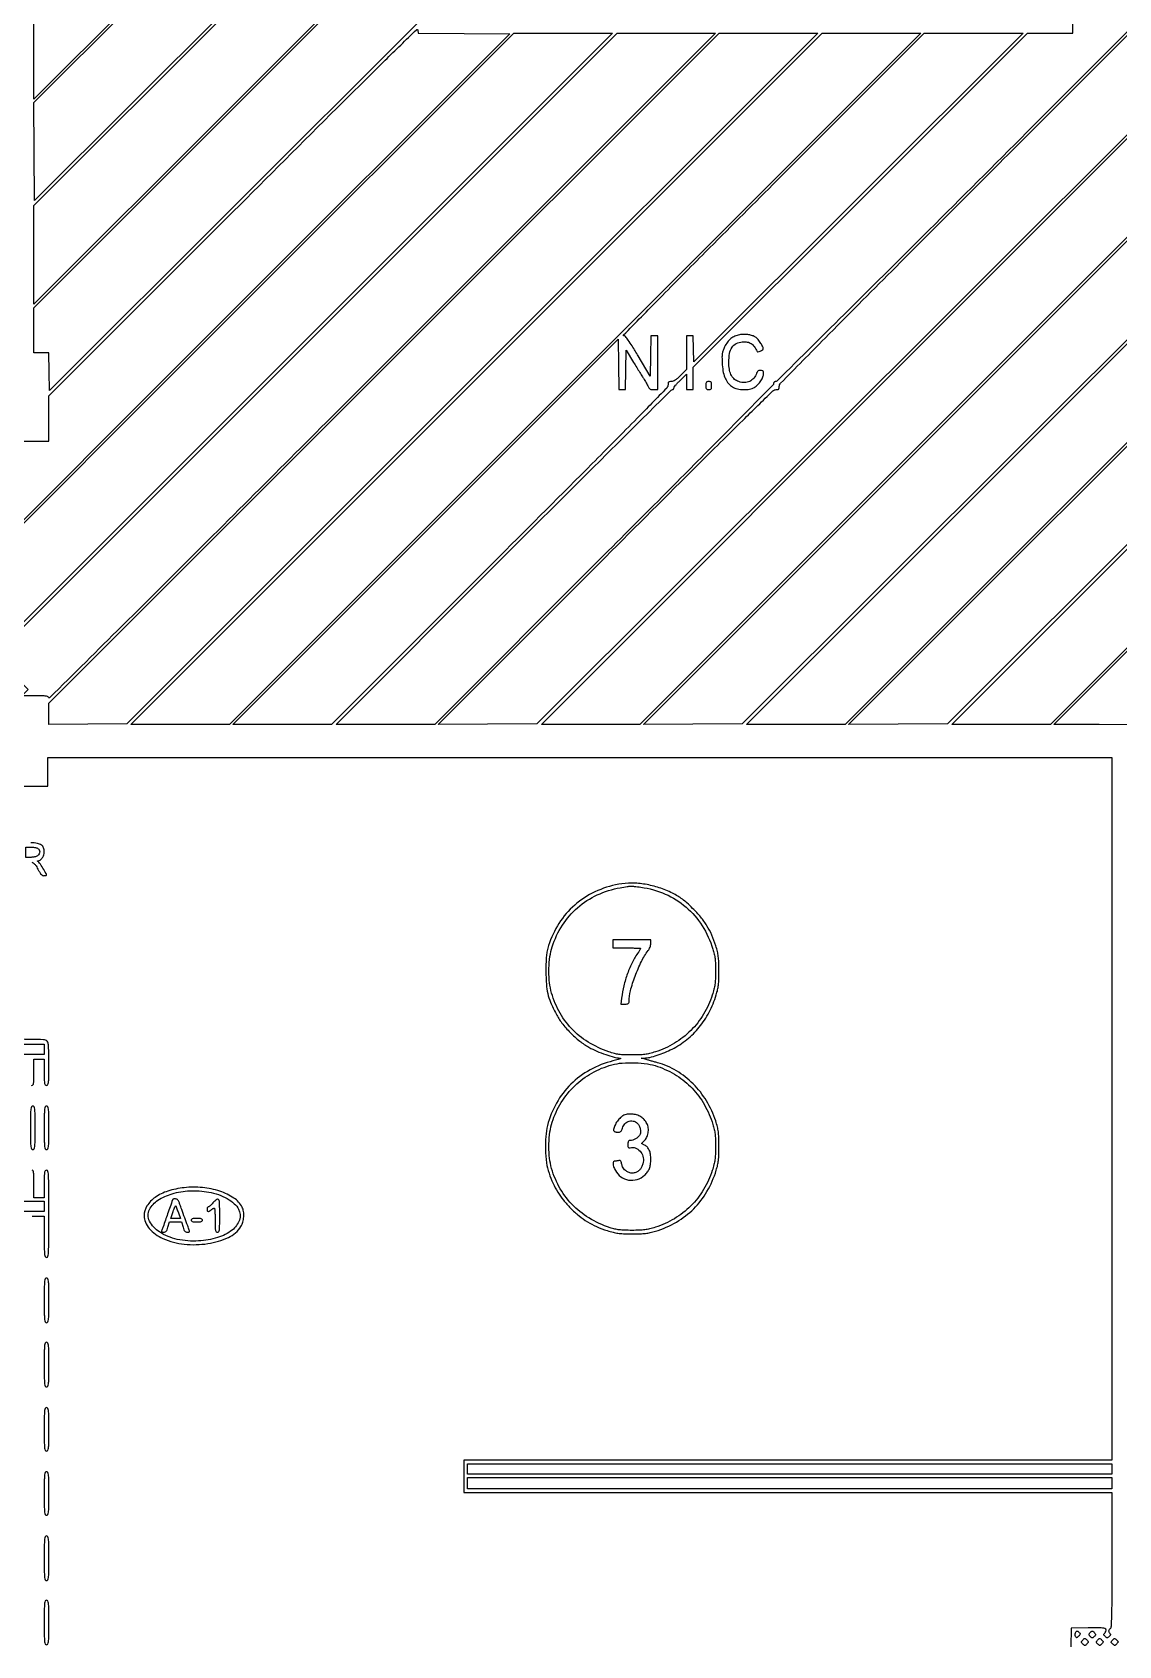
# Model space of a CAD drawing. Extents: x 0 to 1066, y 0 to 761.
# Drawn here: x 220.5 to 300.7, y 552.5 to 671.6 of the extents above; entities that cross this region are included whole.
import ezdxf

# ---------------------------------------------------------------- set-up
doc = ezdxf.new("R2010")
doc.units = 0
doc.header["$MEASUREMENT"] = 0

msp = doc.modelspace()

# ---------------------------------------------------------------- linework, layer by layer
for points in [[(183.390323, 95.266879, 0.000001), (192.989143, 95.254457, 0.000118)], [(111.744029, 619.446938, -0.000004), (103.636415, 618.433797, -0.031087)], [(111.744029, 555.996938, -0.000004), (103.636415, 554.983797, -0.031087)], [(312.300754, 682.6374), (293.9004, 664.2369, -0.000357), (286.666033, 657.012787, -0.000646), (280.73336, 651.112226, -0.000025), (275.459047, 645.880515, -0.197846), (275.351923, 645.8364, 0.09384), (275.293943, 645.825422, 0.102994), (275.246126, 645.794126, 0.103061), (275.214793, 645.746366, 0.094079), (275.2038, 645.688457, -0.197327), (275.160185, 645.582246, -0.000053), (271.608743, 641.987946, -0.000943), (267.596866, 637.943795, -0.000528), (262.704257, 633.040757), (250.204714, 620.541), (246.566916, 620.541), (242.929117, 620.541), (255.2805, 632.8926, -0.000401), (260.024063, 637.628635, -0.000665), (264.03476, 641.615918, -0.000025), (267.663701, 645.213721, -0.19778), (267.737741, 645.2442, 0.10172), (267.778137, 645.252504, 0.098537), (267.812504, 645.276113, 0.097291), (267.835529, 645.311375, 0.09642), (267.8436, 645.35284, -0.161273), (267.864674, 645.416477, -0.011654), (267.980282, 645.564551, -0.015378), (268.130658, 645.737063, -0.010987), (268.3089, 645.921), (268.7742, 646.38052), (268.7742, 645.81236), (268.7742, 645.2442), (269.028, 645.2442), (269.2818, 645.2442), (269.2818, 646.068942), (269.2818, 646.893683), (281.612141, 659.224242), (293.942483, 671.5548), (295.613441, 671.5548), (297.2844, 671.5548), (297.2844, 673.225309)], [(111.744029, 492.546938, -0.000004), (103.636415, 491.533797, -0.031087)], [(219.843744, 615.9726), (220.747872, 615.9726), (221.652, 615.9726), (221.652, 617.0301), (221.652, 618.0876), (260.9064, 618.0876), (300.1608, 618.0876), (300.1608, 592.1577), (300.1608, 566.2278), (276.2613, 566.2278), (252.3618, 566.2278), (252.3618, 565.0434), (252.3618, 563.859), (276.2613, 563.859), (300.1608, 563.859), (300.1608, 558.895411, -0.000645), (300.157016, 555.963963, -0.006124), (300.138407, 554.709162, -0.008325), (300.106463, 553.979076, -0.170419), (300.022224, 553.778698, 0.032259), (299.953749, 553.692457, 0.127557), (299.930536, 553.629418, 0.149218), (299.942659, 553.568726, 0.049869), (299.993807, 553.492841, -0.047768), (300.045144, 553.417359, -0.154538), (300.05676, 553.358594, -0.135697), (300.032923, 553.299131, -0.033614), (299.963183, 553.219325, -0.024823), (299.875546, 553.139983, -0.174701), (299.822158, 553.121085, -0.172531), (299.768622, 553.140469, -0.024081), (299.680005, 553.220938, -0.026388), (299.600692, 553.309095, -0.167893), (299.580501, 553.364896, -0.164059), (299.598827, 553.421966, -0.024913), (299.675725, 553.515949, 0.183958), (299.745653, 553.695326, 0.340615), (299.656312, 553.813163, 0.064736), (299.296228, 553.862516, 0.006382), (298.420057, 553.857396), (297.1575, 553.8339), (297.134254, 552.45915, 0.00238)], [(220.49062, 610.359183, -0.110063), (220.643096, 610.272327, -0.070234), (220.788165, 610.097813, -0.016386), (220.977993, 609.766669, 0.020012), (221.087176, 609.579365, 0.056371), (221.182399, 609.461709, 0.084269), (221.275786, 609.396491, 0.110822), (221.376905, 609.3738, 0.026857), (221.449898, 609.377724, 0.042344), (221.511442, 609.38969, 0.051907), (221.554797, 609.407027, 0.278555), (221.5674, 609.427893, 0.138077), (221.536563, 609.53743, 0.004507), (221.292815, 609.928076, 0.005591), (221.045523, 610.307137, 0.100482), (220.942964, 610.408855, -0.022646), (220.901414, 610.438912, -0.261051), (220.894059, 610.456881, -0.340189), (220.905946, 610.468946, -0.031099), (220.950754, 610.472305, 0.174213), (221.097027, 610.526963, 0.065047), (221.246777, 610.691523, 0.061515), (221.359936, 610.905976, 0.090913), (221.3982, 611.11468, 0.084064), (221.345011, 611.428803, 0.158572), (221.191046, 611.631337, 0.10887), (220.900015, 611.750759, 0.028678), (220.396925, 611.808954)], [(220.4676, 593.892, 0.206449), (220.560548, 593.932087, 0.14711), (220.611972, 594.034762, 0.039902), (220.632977, 594.261376, 0.003167), (220.6368, 594.8649), (220.6368, 595.8378), (221.0175, 595.8378), (221.3982, 595.8378), (221.3982, 594.8649, 0.003167), (221.402023, 594.261376, 0.039902), (221.423028, 594.034762, 0.14711), (221.474452, 593.932087, 0.206449), (221.5674, 593.892, 0.276051), (221.663602, 593.949494, 0.096838), (221.713172, 594.109543, 0.02513), (221.733201, 594.460358, 0.001695), (221.7366, 595.463143, 0.003224), (221.73149, 596.255648, 0.013819), (221.71235, 596.727598, 0.018158), (221.680519, 597.031158, 0.162562), (221.621474, 597.149412, 0.192532), (221.34979, 597.265879, 0.002586), (219.493516, 597.301908, 0.001955)], [(220.5099, 584.2476), (221.3982, 584.2476), (221.3982, 582.7248, 0.001762), (221.40162, 581.75429, 0.025908), (221.4217, 581.4135, 0.100119), (221.471462, 581.258276, 0.271649), (221.5674, 581.202, 0.356832), (221.671469, 581.287107, 0.036822), (221.714337, 581.625, 0.012415), (221.733529, 582.316364, 0.000731), (221.7366, 584.4168, 0.000731), (221.733529, 586.517236, 0.012415), (221.714337, 587.2086, 0.036822), (221.671469, 587.546493, 0.356832), (221.5674, 587.6316, 0.212584), (221.474223, 587.590109, 0.142907), (221.422875, 587.48355, 0.038318), (221.401975, 587.248139, 0.002988), (221.3982, 586.6164), (221.3982, 585.6012), (221.0175, 585.6012), (220.6368, 585.6012), (220.6368, 586.6164, 0.004073), (220.632314, 587.167153, 0.027022), (220.613006, 587.44125, 0.062466), (220.576056, 587.586491, 0.308488), (220.5099, 587.6316, 0.308488)], [(111.744029, 429.096938, -0.000004), (103.636415, 428.083797, -0.031087)]]:
    msp.add_lwpolyline(points, format="xyb")
for points in [[(409.06215, 749.15415), (40.8618, 749.132981), (40.8618, 380.65769), (40.8618, 12.1824), (501.2973, 12.1824), (961.7328, 12.1824), (961.7328, 380.646631), (961.7328, 749.110861), (961.41555, 749.1633, 0.040886), (961.153339, 749.184871, 0.000002), (934.190609, 749.194398, 0.000089), (904.448031, 749.199508, 0.000054), (869.1804, 749.195529, -0.000029), (813.61687, 749.186499, -0.000004), (696.10453, 749.175037, -0.000004), (556.774728, 749.163736, -0.000004)], [(288.821243, 651.61035), (257.751705, 620.5833), (254.105003, 620.561504), (250.4583, 620.539708), (262.809791, 632.891954, -0.000291), (269.608017, 639.682679, -0.002042), (272.938222, 642.978304, -0.000721), (275.153147, 645.146134, -0.195747), (275.394041, 645.2442, 0.037077), (275.518956, 645.253476, 0.160551), (275.584484, 645.286484, 0.160676), (275.617514, 645.351968, 0.03715), (275.6268, 645.476778, -0.196944), (275.72701, 645.721323, -0.000329), (279.006077, 649.046092, -0.001371), (283.923653, 653.998409, -0.000193), (294.090677, 664.173378), (312.554555, 682.6374), (316.222667, 682.6374), (319.89078, 682.6374)], [(334.000344, 651.347771, -0.000093), (315.366367, 632.752951, -0.000962), (307.666177, 625.101298, -0.000194), (302.748203, 620.236867, -0.59843), (302.613387, 620.278421), (302.570274, 620.4987), (299.23043, 620.52085), (295.890587, 620.543), (326.9377, 651.5902), (357.984814, 682.6374), (361.664501, 682.6374), (365.344189, 682.6374)], [(252.367424, 671.534605), (255.745994, 671.5125), (234.765434, 650.532101), (213.784874, 629.551702), (211.965428, 631.369672), (210.145982, 633.187641), (214.270117, 637.312421), (218.394253, 641.4372), (220.065426, 641.4372), (221.7366, 641.4372), (221.7366, 643.107952), (221.7366, 644.778704), (235.33605, 658.379543, -0.000244), (243.004483, 666.041285, -0.001963), (246.544677, 669.5473, -0.000671), (248.850954, 671.807364, -0.619818), (248.962177, 671.768546), (248.988854, 671.55671)], [(246.357321, 646.980621, -0.000182), (234.241619, 634.873696, -0.000809), (227.103532, 627.768999, -0.000055), (221.809321, 622.517738, -0.496011), (221.713422, 622.531221, 0.193456), (221.635199, 622.59427, 0.043513), (221.464595, 622.630497, 0.02514), (221.184234, 622.650717, 0.005432), (220.697969, 622.656), (219.752345, 622.656), (219.983522, 622.887176), (220.214698, 623.118352), (218.966957, 624.368176), (217.719217, 625.618), (240.6875, 648.5864), (263.655783, 671.5548), (267.293587, 671.5548), (270.931391, 671.5548)], [(281.477914, 659.420735), (269.3241, 647.28667), (269.300265, 648.253535), (269.27643, 649.2204), (269.025315, 649.2204), (268.7742, 649.2204), (268.7742, 647.97521), (268.7742, 646.730021), (268.33294, 646.28321, -0.014355), (268.111662, 646.071654, -0.037701), (267.938133, 645.937293, -0.053839), (267.791207, 645.861561, -0.092349), (267.65614, 645.8364, 0.036058), (267.52925, 645.827237, 0.160053), (267.463173, 645.794369, 0.162118), (267.429935, 645.728996, 0.037248), (267.4206, 645.603858, -0.195762), (267.322634, 645.363229, -0.00071), (265.141124, 643.134496, -0.002029), (261.827131, 639.785669, -0.00029), (255.005658, 632.956158), (242.590716, 620.541), (238.952902, 620.541), (235.315089, 620.541), (249.527794, 634.753989), (263.7405, 648.966979), (263.763269, 647.105589), (263.786037, 645.2442), (264.036221, 645.2442), (264.286405, 645.2442), (264.309552, 646.70355), (264.3327, 648.1629), (264.8826, 647.252648, 0.00102), (265.110069, 646.877847, 0.001023), (265.338809, 646.504401, 0.000998), (265.539649, 646.179461, 0.004094), (265.663451, 645.983648, -0.006631), (265.758047, 645.832337, -0.006104), (265.851296, 645.674367, -0.006107), (265.930977, 645.531525, -0.020035), (265.978607, 645.43455, 0.068858), (266.03534, 645.342839, 0.104741), (266.10848, 645.284823, 0.083938), (266.211037, 645.253729, 0.031736), (266.361006, 645.2442), (266.6592, 645.2442), (266.6592, 647.2323), (266.6592, 649.2204), (266.407352, 649.2204), (266.155504, 649.2204), (266.132402, 647.728633), (266.1093, 646.236866), (265.221, 647.72756, 0.00381), (264.773415, 648.465819, 0.015996), (264.48713, 648.898404, 0.020301), (264.282721, 649.163305, 0.220116), (264.16362, 649.219327, -0.662863), (264.138605, 649.279545, -0.000176), (266.791451, 651.975388, -0.001445), (270.169689, 655.386199, -0.000474), (275.1615, 660.3876), (286.32846, 671.5548), (289.980094, 671.5548), (293.631728, 671.5548)], [(272.690254, 649.292954, 0.059516), (272.347328, 649.189557, 0.068177), (272.055308, 649.011368, 0.063922), (271.80792, 648.750616, 0.044133), (271.597329, 648.401849, 0.023456), (271.478907, 648.12797, 0.051905), (271.421006, 647.908098, 0.040209), (271.401921, 647.648551, 0.009508), (271.413216, 647.214018, 0.030277), (271.475856, 646.622704, 0.053173), (271.607992, 646.149535, 0.063874), (271.813864, 645.778129, 0.075137), (272.097567, 645.493465, 0.091389), (272.430085, 645.330857, 0.049982), (272.878614, 645.252629, 0.049511), (273.341726, 645.264742, 0.079662), (273.719913, 645.375163, 0.074061), (273.98016, 645.549759, 0.05007), (274.219377, 645.816008, 0.050852), (274.395994, 646.11724, 0.08952), (274.467203, 646.395981, 0.033776), (274.467728, 646.526512, 0.143146), (274.441369, 646.599208, 0.161014), (274.382058, 646.641486, 0.046009), (274.270044, 646.665133, 0.069391), (274.153413, 646.662512, 0.134233), (274.069149, 646.624082, 0.092973), (273.996904, 646.536657, 0.022427), (273.913101, 646.367663, -0.089954), (273.681307, 646.025143, -0.11296), (273.359777, 645.818386, -0.108403), (272.969657, 645.767169, -0.077745), (272.541167, 645.872301, -0.102524), (272.266172, 646.060481, -0.084297), (272.065472, 646.355008, -0.068303), (271.944126, 646.756421, -0.039313), (271.9044, 647.260898, -0.043646), (271.961506, 647.913846, -0.102176), (272.141583, 648.367174, -0.130682), (272.452383, 648.644833, -0.09684), (272.897593, 648.771011, -0.060002), (273.27, 648.757312, -0.10679), (273.554853, 648.647023, -0.098266), (273.784055, 648.421149, -0.045195), (273.988267, 648.053033, 0.375334), (274.052626, 648.023008, 0.035765), (274.228936, 648.087988, 0.035169), (274.399268, 648.17992, 0.256825), (274.4424, 648.258352, 0.127008), (274.395416, 648.440333, 0.024472), (274.214783, 648.732155, 0.026053), (274.002913, 649.007819, 0.092745), (273.830285, 649.146975, 0.053853), (273.587691, 649.24553, 0.037751), (273.298572, 649.304987, 0.036362), (272.990371, 649.321851, 0.039001)], [(270.2124, 645.5403, 0.021436), (270.219533, 645.374012, 0.13443), (270.248657, 645.29496, 0.189121), (270.308656, 645.255931, 0.050766), (270.4239, 645.2442, 0.050766), (270.539144, 645.255931, 0.189121), (270.599143, 645.29496, 0.13443), (270.628267, 645.374012, 0.021436), (270.6354, 645.5403, 0.021436), (270.628267, 645.706588, 0.13443), (270.599143, 645.78564, 0.189121), (270.539144, 645.824669, 0.050766), (270.4239, 645.8364, 0.050766), (270.308656, 645.824669, 0.189121), (270.248657, 645.78564, 0.13443), (270.219533, 645.706588, 0.021436)], [(220.896162, 611.401223, -0.068204), (220.958745, 611.355823, -0.055882), (221.011731, 611.292319, -0.057684), (221.047706, 611.221227, -0.088537), (221.0598, 611.153466, -0.124082), (221.014967, 610.975591, -0.123124), (220.891101, 610.839613, -0.095765), (220.689131, 610.755169, -0.051312), (220.419257, 610.7274), (220.0446, 610.7274), (220.0446, 611.1081), (220.0446, 611.4888), (220.388562, 611.4888, -0.022391), (220.532254, 611.482362, -0.020327), (220.679553, 611.463074, -0.020814), (220.809892, 611.434957, -0.059396)], [(263.7828, 608.742338, 0.064618), (262.029395, 608.182081, 0.070306), (260.531772, 607.203643, 0.070826), (259.372445, 605.85564, 0.067073), (258.609369, 604.2132, 0.020517), (258.505321, 603.822003, 0.028852), (258.447357, 603.465631, 0.020428), (258.419593, 603.023396, 0.005294), (258.411556, 602.3097, 0.016102), (258.441745, 601.352436, 0.042783), (258.543382, 600.676474, 0.043235), (258.757889, 600.031711, 0.016736), (259.160192, 599.1795, 0.045831), (259.591751, 598.500426, 0.029481), (260.205071, 597.796418, 0.029371), (260.901576, 597.164949, 0.043365), (261.586258, 596.705462, 0.024907), (262.158084, 596.426, 0.01798), (262.820265, 596.170061, 0.017531), (263.445326, 595.978207, 0.059206), (263.8674, 595.9168, -0.191966), (263.918029, 595.895064, -0.534208), (263.911942, 595.864294, -0.032343), (263.737837, 595.804748, -0.004253), (263.3598, 595.70565, 0.063526), (261.667917, 595.040178, 0.069515), (260.253907, 593.986433, 0.070059), (259.191278, 592.593435, 0.06609), (258.528801, 590.933789, 0.043741), (258.398119, 590.12593, 0.026071), (258.377829, 589.15142, 0.026137), (258.458464, 588.18885, 0.047362), (258.638859, 587.4201, 0.024337), (258.933948, 586.667805, 0.032442), (259.277594, 586.019375, 0.032696), (259.699908, 585.424764, 0.025334), (260.231798, 584.834695, 0.025735), (260.85159, 584.274324, 0.03365), (261.474787, 583.832835, 0.033553), (262.153047, 583.477996, 0.02536), (262.938695, 583.17849, 0.015424), (263.371119, 583.052898, 0.030552), (263.7217, 582.985209, 0.024574), (264.123816, 582.952767, 0.006848), (264.7557, 582.941598, 0.006846), (265.362959, 582.947497, 0.021658), (265.768679, 582.974605, 0.028036), (266.110644, 583.031927, 0.019357), (266.49, 583.133188, 0.056433), (268.038839, 583.810602, 0.065475), (269.313054, 584.791, 0.065233), (270.294006, 586.070877, 0.055407), (270.977844, 587.6316, 0.019624), (271.0809, 588.014352, 0.028456), (271.139019, 588.359393, 0.021473), (271.166838, 588.773754, 0.00639), (271.174019, 589.4082, 0.00626), (271.16472, 590.073212, 0.024924), (271.133613, 590.479903, 0.031872), (271.066238, 590.830417, 0.015379), (270.937922, 591.2694, 0.05711), (270.26015, 592.750246, 0.060258), (269.274876, 594.010106, 0.061997), (268.046099, 594.96947, 0.067216), (266.651798, 595.566918, 0.000002), (266.389994, 595.639542, 0.000002), (266.121931, 595.7139, 0.000002), (265.883699, 595.779981, 0.000005), (265.7286, 595.823001), (265.4325, 595.905127), (265.698539, 595.913763, 0.054044), (266.070718, 595.966377, 0.017033), (266.611073, 596.123212, 0.017138), (267.192231, 596.335891, 0.021204), (267.7167, 596.574834, 0.051703), (268.807319, 597.278837, 0.052636), (269.723082, 598.18785, 0.051197), (270.449237, 599.292294, 0.044293), (270.977844, 600.5754, 0.019563), (271.081096, 600.958692, 0.028752), (271.138914, 601.302677, 0.021647), (271.166123, 601.715901, 0.00635), (271.172334, 602.352, 0.006452), (271.162019, 603.003092, 0.023158), (271.130853, 603.417578, 0.029615), (271.065995, 603.77285, 0.016372), (270.947219, 604.197842, 0.026978), (270.648927, 604.992221, 0.035285), (270.288276, 605.678762, 0.034726), (269.829712, 606.316144, 0.024908), (269.235912, 606.9627, 0.010485), (268.817099, 607.358479, 0.022734), (268.475866, 607.640513, 0.026094), (268.141986, 607.86555, 0.019308), (267.751608, 608.079969, 0.036842), (266.768705, 608.484012, 0.037766), (265.745207, 608.73542, 0.039127), (264.732736, 608.823887, 0.047325)], [(265.423704, 608.52367, -0.068089), (267.219914, 608.018483, -0.075244), (268.747791, 607.059853, -0.074539), (269.934446, 605.683301, -0.065092), (270.73227, 603.955756, -0.018953), (270.832835, 603.584813, -0.027678), (270.890595, 603.25132, -0.022357), (270.918251, 602.864903, -0.007896), (270.924332, 602.3097, -0.008163), (270.912162, 601.734741, -0.024687), (270.878196, 601.344658, -0.028727), (270.809215, 600.992922, -0.014573), (270.684405, 600.559274, -0.058948), (270.044613, 599.153657, -0.060323), (269.098539, 597.948159, -0.060389), (267.893133, 597.004379, -0.059312), (266.49, 596.369101, -0.015064), (266.065222, 596.248548, -0.02898), (265.717756, 596.182277, -0.024604), (265.329774, 596.150656, -0.008043), (264.7557, 596.141447, -0.007668), (264.174307, 596.150391, -0.026214), (263.797535, 596.181785, -0.031802), (263.46525, 596.248841, -0.015793), (263.05375, 596.373565, -0.057037), (261.531027, 597.090115, -0.065452), (260.286447, 598.10585, -0.066484), (259.361425, 599.393903, -0.061755), (258.778526, 600.911664, -0.041534), (258.657715, 601.658809, -0.026618), (258.636559, 602.537837, -0.026695), (258.708576, 603.408385, -0.043874), (258.87236, 604.1286, -0.065709), (259.625321, 605.717547, -0.070725), (260.749716, 607.012613, -0.070286), (262.197102, 607.949082, -0.063691), (263.896297, 608.487237, -0.005536), (264.403584, 608.573499, -0.033391), (264.66955, 608.597663, -0.03442), (264.933154, 608.585802, -0.006106)], [(263.3598, 604.3401), (263.3598, 604.044), (264.375, 604.044, -0.004652), (264.76427, 604.040378, -0.007747), (265.091985, 604.029198, -0.002395), (265.370973, 604.01401, -0.396985), (265.3902, 603.99361, -0.121588), (265.382695, 603.963204, -0.010283), (265.343407, 603.892057, -0.013167), (265.291917, 603.808344, -0.009804), (265.230905, 603.71866, 0.037602), (264.795865, 602.995881, 0.029047), (264.430392, 602.151695, 0.028385), (264.156757, 601.247081, 0.030925), (263.996721, 600.34275), (263.946172, 599.8986), (264.245186, 599.8986, 0.021374), (264.408107, 599.905568, 0.120956), (264.489832, 599.933216, 0.186893), (264.530888, 599.98902, 0.066292), (264.5442, 600.088982, -0.065826), (264.649379, 600.884435, -0.02417), (264.997211, 601.965615, -0.024484), (265.462663, 603.0408, -0.04699), (265.954513, 603.840485, 0.041168), (266.030458, 603.960805, 0.031), (266.094096, 604.103782, 0.03167), (266.13753, 604.247511, 0.057601), (266.1516, 604.369235), (266.1516, 604.6362), (264.7557, 604.6362), (263.3598, 604.6362)], [(266.651588, 595.297037, -0.055575), (268.052004, 594.623638, -0.062751), (269.207451, 593.68047, -0.062173), (270.100953, 592.472057, -0.053032), (270.72798, 591.0156, -0.018921), (270.827907, 590.64405, -0.026957), (270.886047, 590.307358, -0.021914), (270.914612, 589.918194, -0.008006), (270.922034, 589.3659, -0.008095), (270.911205, 588.788908, -0.024999), (270.878129, 588.400442, -0.029138), (270.80962, 588.050241, -0.014485), (270.684405, 587.615474, -0.058948), (270.044613, 586.209857, -0.060323), (269.098539, 585.004359, -0.060389), (267.893133, 584.060579, -0.059312), (266.49, 583.425301, -0.015063), (266.065209, 583.304743, -0.028985), (265.717761, 583.238478, -0.024607), (265.329798, 583.206867, -0.008042), (264.7557, 583.197674, -0.007746), (264.202996, 583.206277, -0.022475), (263.82187, 583.235299, -0.028552), (263.498953, 583.293403, -0.020856), (263.1483, 583.39303, -0.056465), (261.586778, 584.111714, -0.066169), (260.316096, 585.131507, -0.067446), (259.374154, 586.429757, -0.06214), (258.779598, 587.967864, -0.041696), (258.658037, 588.714504, -0.026726), (258.636411, 589.593038, -0.026798), (258.708314, 590.463562, -0.043855), (258.87236, 591.1848, -0.061112), (259.543232, 592.634681, -0.062665), (260.540046, 593.865817, -0.062848), (261.807868, 594.808757, -0.062104), (263.2752, 595.411752, -0.047109), (264.043647, 595.545014, -0.027888), (264.974631, 595.565312, -0.027907), (265.900205, 595.482006, -0.047941)], [(220.383, 590.7618, 0.001648), (220.386384, 589.734809, 0.024577), (220.406376, 589.376475, 0.094461), (220.455801, 589.212789, 0.279234), (220.5522, 589.1544, 0.279234), (220.648599, 589.212789, 0.094461), (220.698024, 589.376475, 0.024577), (220.718016, 589.734809, 0.001648), (220.7214, 590.7618, 0.001648), (220.718016, 591.788791, 0.024577), (220.698024, 592.147125, 0.094461), (220.648599, 592.310811, 0.279234), (220.5522, 592.3692, 0.279234), (220.455801, 592.310811, 0.094461), (220.406376, 592.147125, 0.024577), (220.386384, 591.788791, 0.001648)], [(221.3982, 590.7618, 0.001648), (221.401584, 589.734809, 0.024577), (221.421576, 589.376475, 0.094461), (221.471001, 589.212789, 0.279234), (221.5674, 589.1544, 0.279234), (221.663799, 589.212789, 0.094461), (221.713224, 589.376475, 0.024577), (221.733216, 589.734809, 0.001648), (221.7366, 590.7618, 0.001648), (221.733216, 591.788791, 0.024577), (221.713224, 592.147125, 0.094461), (221.663799, 592.310811, 0.279234), (221.5674, 592.3692, 0.279234), (221.471001, 592.310811, 0.094461), (221.421576, 592.147125, 0.024577), (221.401584, 591.788791, 0.001648)], [(263.921399, 591.522123, 0.057463), (263.681443, 591.256922, 0.049939), (263.494853, 590.931691, 0.055047), (263.400565, 590.638443, 0.30755), (263.460916, 590.493941, 0.073841), (263.517793, 590.467786, 0.031679), (263.599567, 590.449478, 0.030481), (263.690706, 590.440703, 0.035193), (263.777911, 590.443784, 0.070821), (263.879402, 590.469384, 0.106957), (263.95428, 590.520786, 0.089021), (264.010075, 590.606221, 0.037291), (264.054298, 590.736859, -0.132529), (264.239551, 591.063905, -0.133578), (264.563648, 591.252194, -0.140791), (264.925184, 591.245317, -0.152546), (265.21486, 591.046491, -0.080659), (265.321017, 590.854708, -0.053449), (265.380412, 590.609644, -0.055098), (265.385377, 590.372137, -0.130177), (265.325455, 590.206996, -0.076364), (265.203571, 590.078608, -0.037468), (265.015062, 589.954009, -0.037416), (264.813486, 589.860498, -0.090132), (264.652276, 589.8312, 0.062435), (264.551651, 589.818586, 0.182247), (264.495229, 589.779156, 0.126553), (264.466938, 589.7013, 0.024197), (264.4596, 589.549752, 0.019706), (264.466282, 589.380278, 0.183578), (264.497033, 589.315283, 0.205326), (264.561239, 589.291062, 0.025365), (264.713559, 589.305578, -0.152394), (265.099964, 589.244514, -0.124625), (265.419449, 588.971477, -0.114031), (265.589307, 588.556573, -0.113633), (265.560239, 588.108641, -0.033373), (265.463869, 587.850906, -0.075826), (265.350906, 587.676936, -0.082255), (265.197532, 587.553063, -0.044986), (264.976771, 587.45306, -0.038306), (264.843074, 587.417657, -0.06594), (264.728228, 587.411842, -0.064364), (264.613932, 587.436162, -0.034776), (264.481638, 587.493303, -0.033513), (264.277443, 587.616887, -0.075999), (264.147306, 587.741311, -0.076763), (264.06105, 587.898117, -0.034742), (263.996036, 588.124019, 0.025693), (263.961363, 588.253242, 0.090398), (263.920728, 588.328728, 0.165754), (263.870915, 588.360526, 0.152677), (263.810148, 588.356669, -0.033018), (263.750346, 588.338144, -0.017093), (263.673641, 588.322579, -0.016919), (263.593398, 588.31191, -0.024592), (263.522081, 588.3084, 0.220784), (263.409031, 588.255923, 0.181123), (263.363771, 588.129284, 0.085943), (263.403911, 587.916654, 0.028433), (263.532413, 587.624911, 0.118302), (263.936713, 587.151914, 0.116872), (264.513402, 586.911252, 0.115376), (265.142789, 586.953534, 0.113122), (265.693325, 587.27029, 0.047025), (265.909993, 587.512679, 0.065857), (266.050073, 587.766723, 0.060424), (266.126776, 588.065006, 0.03276), (266.1516, 588.443482, 0.037777), (266.123672, 588.812605, 0.065794), (266.038239, 589.107006, 0.079152), (265.894209, 589.330821, 0.087628), (265.692108, 589.489691), (265.471982, 589.6075), (265.696929, 589.842295, 0.095246), (265.878576, 590.123169, 0.073209), (265.964861, 590.478862, 0.072654), (265.945244, 590.847087, 0.090856), (265.818683, 591.164423, 0.061386), (265.601484, 591.431195, 0.070431), (265.335038, 591.623118, 0.068185), (265.018342, 591.737802, 0.052689), (264.652894, 591.776684, 0.022331), (264.408095, 591.765921, 0.061653), (264.239653, 591.729712, 0.066765), (264.092826, 591.655456, 0.029753)], [(231.7194, 586.347081, 0.04847), (230.516288, 586.093382, 0.077246), (229.575587, 585.628632, 0.098387), (228.976396, 585.000215, 0.14061), (228.760258, 584.26538, 0.107541), (228.857459, 583.803875, 0.068254), (229.149579, 583.336002, 0.06123), (229.596471, 582.916281, 0.054198), (230.149765, 582.59694, 0.077763), (231.728239, 582.177109, 0.064748), (233.465847, 582.21982, 0.069943), (234.985767, 582.679266, 0.144618), (235.909759, 583.490413, 0.07344), (236.052823, 583.813824, 0.052406), (236.11801, 584.204946, 0.052979), (236.100265, 584.595333, 0.081672), (235.996022, 584.916043, 0.129872), (235.393959, 585.581337, 0.063597), (234.356986, 586.082162, 0.056485), (233.070819, 586.356374, 0.052088)], [(233.5383, 586.024379, -0.043236), (234.246697, 585.840978, -0.046186), (234.896646, 585.541278, -0.050518), (235.418556, 585.164478, -0.092079), (235.740118, 584.75091, -0.208124), (235.792942, 583.962031, -0.140808), (235.259326, 583.219776, -0.094683), (234.18614, 582.662547, -0.05793), (232.7769, 582.414287, -0.067914), (231.212801, 582.534923, -0.089528), (229.89304, 583.079234, -0.130428), (229.161012, 583.878291, -0.244224), (229.158291, 584.732463, -0.131395), (229.782386, 585.419849, -0.071497), (230.82625, 585.898051, -0.061798), (232.134041, 586.113647, -0.051762)], [(230.873395, 585.49545, -0.084799), (230.866891, 585.457434, -0.000052), (230.50092, 584.418662, -0.000388), (230.165376, 583.468928, -0.009822), (230.068375, 583.21125, 0.060048), (230.048783, 583.137519, 0.230938), (230.063032, 583.093662, 0.170663), (230.111125, 583.069554, 0.031659), (230.211379, 583.0632, 0.086283), (230.319494, 583.081997, 0.134827), (230.396323, 583.135959, 0.082591), (230.458396, 583.24297, 0.018432), (230.525868, 583.4439), (230.638276, 583.8246), (231.083243, 583.8246), (231.528211, 583.8246), (231.6348, 583.4439, 0.017944), (231.700185, 583.23899, 0.087286), (231.760412, 583.133531, 0.141822), (231.837634, 583.081152, 0.078722), (231.950946, 583.0632, 0.029308), (232.056092, 583.069368, 0.166988), (232.105822, 583.093276, 0.236769), (232.120664, 583.137066, 0.061225), (232.10089, 583.21125, -0.006965), (231.978601, 583.527606, -0.001209), (231.757345, 584.12904, -0.001323), (231.537617, 584.735787, -0.005089), (231.405852, 585.11475, 0.017403), (231.327081, 585.3245, 0.074917), (231.258322, 585.438275, 0.125362), (231.178616, 585.496172, 0.094981), (231.072049, 585.5166, 0.00999), (230.995884, 585.515078, 0.016528), (230.931752, 585.510387, 0.010464), (230.880648, 585.503862, 0.371455)], [(231.299555, 584.48025), (231.449344, 584.0784), (231.087038, 584.0784), (230.724732, 584.0784), (230.902543, 584.592818, -0.011999), (230.973293, 584.782624, -0.026422), (231.038317, 584.923059, -0.047278), (231.088634, 584.999701, -0.601846), (231.11506, 584.994668, 0.009837), (231.136896, 584.928495, 0.001488), (231.183571, 584.797123, 0.001668), (231.239662, 584.642356, 0.001442)], [(233.846143, 585.2205, -0.012896), (233.7335, 585.107085, -0.017658), (233.626063, 585.011379, -0.014513), (233.533338, 584.938913, -0.159931), (233.489127, 584.9244, 0.204456), (233.459419, 584.911722, 0.08356), (233.434232, 584.874697, 0.063783), (233.417109, 584.819971, 0.043988), (233.4114, 584.7552, 0.070209), (233.427837, 584.638718, 0.293543), (233.478628, 584.594227, 0.173201), (233.56574, 584.611402, 0.027481), (233.71248, 584.710209, -0.016032), (233.780006, 584.757959, -0.018737), (233.847099, 584.798723, -0.017988), (233.905782, 584.828719, -0.098864), (233.94015, 584.837109, -0.399962), (233.965648, 584.81481, -0.004939), (233.984962, 584.578072, -0.011183), (233.999039, 584.29192, -0.006698), (234.0036, 583.9515, 0.003595), (234.007533, 583.404395, 0.043488), (234.028779, 583.195387, 0.15568), (234.080315, 583.100398, 0.193568), (234.1728, 583.0632, 0.240299), (234.267122, 583.111309, 0.123223), (234.317933, 583.237687, 0.031956), (234.338411, 583.517038, 0.002322), (234.342, 584.2899, 0.0048), (234.333157, 585.210994, 0.118137), (234.269423, 585.456105, 0.464027), (234.137809, 585.484476, 0.039521)], [(232.227, 583.9515, 0.200296), (232.251962, 583.891687, 0.122766), (232.31865, 583.852095, 0.058865), (232.441843, 583.830458, 0.014068), (232.65, 583.8246, 0.014068), (232.858157, 583.830458, 0.058865), (232.98135, 583.852095, 0.122766), (233.048038, 583.891687, 0.200296), (233.073, 583.9515, 0.200296), (233.048038, 584.011313, 0.122766), (232.98135, 584.050905, 0.058865), (232.858157, 584.072542, 0.014068), (232.65, 584.0784, 0.014068), (232.441843, 584.072542, 0.058865), (232.31865, 584.050905, 0.122766), (232.251962, 584.011313, 0.200296)], [(221.3982, 578.0295, 0.001596), (221.401568, 576.974267, 0.023961), (221.421519, 576.607162, 0.091778), (221.470771, 576.43921, 0.282824), (221.5674, 576.3798, 0.282824), (221.664029, 576.43921, 0.091778), (221.713281, 576.607162, 0.023961), (221.733232, 576.974267, 0.001596), (221.7366, 578.0295, 0.001596), (221.733232, 579.084733, 0.023961), (221.713281, 579.451838, 0.091778), (221.664029, 579.61979, 0.282824), (221.5674, 579.6792, 0.282824), (221.470771, 579.61979, 0.091778), (221.421519, 579.451838, 0.023961), (221.401568, 579.084733, 0.001596)], [(221.3982, 573.2919, 0.001596), (221.401568, 572.236667, 0.023961), (221.421519, 571.869563, 0.091778), (221.470771, 571.70161, 0.282824), (221.5674, 571.6422, 0.282824), (221.664029, 571.70161, 0.091778), (221.713281, 571.869563, 0.023961), (221.733232, 572.236667, 0.001596), (221.7366, 573.2919, 0.001596), (221.733232, 574.347133, 0.023961), (221.713281, 574.714237, 0.091778), (221.664029, 574.88219, 0.282824), (221.5674, 574.9416, 0.282824), (221.470771, 574.88219, 0.091778), (221.421519, 574.714237, 0.023961), (221.401568, 574.347133, 0.001596)], [(221.3982, 568.512, 0.001648), (221.401584, 567.485009, 0.024577), (221.421576, 567.126675, 0.094461), (221.471001, 566.962989, 0.279234), (221.5674, 566.9046, 0.279234), (221.663799, 566.962989, 0.094461), (221.713224, 567.126675, 0.024577), (221.733216, 567.485009, 0.001648), (221.7366, 568.512, 0.001648), (221.733216, 569.538991, 0.024577), (221.713224, 569.897325, 0.094461), (221.663799, 570.061011, 0.279234), (221.5674, 570.1194, 0.279234), (221.471001, 570.061011, 0.094461), (221.421576, 569.897325, 0.024577), (221.401584, 569.538991, 0.001648)], [(221.3982, 563.7744, 0.001648), (221.401584, 562.747409, 0.024577), (221.421576, 562.389075, 0.094461), (221.471001, 562.225389, 0.279234), (221.5674, 562.167, 0.279234), (221.663799, 562.225389, 0.094461), (221.713224, 562.389075, 0.024577), (221.733216, 562.747409, 0.001648), (221.7366, 563.7744, 0.001648), (221.733216, 564.801391, 0.024577), (221.713224, 565.159725, 0.094461), (221.663799, 565.323411, 0.279234), (221.5674, 565.3818, 0.279234), (221.471001, 565.323411, 0.094461), (221.421576, 565.159725, 0.024577), (221.401584, 564.801391, 0.001648)], [(221.3982, 558.9945, 0.001596), (221.401568, 557.939267, 0.023961), (221.421519, 557.572162, 0.091778), (221.470771, 557.40421, 0.282824), (221.5674, 557.3448, 0.282824), (221.664029, 557.40421, 0.091778), (221.713281, 557.572162, 0.023961), (221.733232, 557.939267, 0.001596), (221.7366, 558.9945, 0.001596), (221.733232, 560.049733, 0.023961), (221.713281, 560.416837, 0.091778), (221.664029, 560.58479, 0.282824), (221.5674, 560.6442, 0.282824), (221.470771, 560.58479, 0.091778), (221.421519, 560.416837, 0.023961), (221.401568, 560.049733, 0.001596)], [(221.3982, 554.2569, 0.001596), (221.401568, 553.201667, 0.023961), (221.421519, 552.834562, 0.091778), (221.470771, 552.66661, 0.282824), (221.5674, 552.6072, 0.282824), (221.664029, 552.66661, 0.091778), (221.713281, 552.834562, 0.023961), (221.733232, 553.201667, 0.001596), (221.7366, 554.2569, 0.001596), (221.733232, 555.312133, 0.023961), (221.713281, 555.679238, 0.091778), (221.664029, 555.84719, 0.282824), (221.5674, 555.9066, 0.282824), (221.470771, 555.84719, 0.091778), (221.421519, 555.679238, 0.023961), (221.401568, 555.312133, 0.001596)], [(297.781342, 553.508342, -0.086057), (297.817534, 553.445283, -0.155232), (297.819972, 553.386322, -0.11041), (297.786382, 553.322827, -0.032188), (297.708865, 553.243026, -0.013343), (297.607535, 553.156128, -0.157267), (297.559763, 553.137586, -0.279424), (297.52461, 553.156188, -0.04321), (297.488613, 553.230184, -0.089497), (297.46492, 553.354795, -0.077408), (297.484197, 553.48668, -0.09238), (297.536978, 553.587109, -0.22958), (297.609786, 553.6224, -0.10784), (297.645898, 553.61452, -0.039281), (297.6919, 553.588895, -0.036715), (297.739443, 553.551987, -0.03615)], [(298.328853, 552.677383, -0.02398), (298.240174, 552.588369, -0.174102), (298.185327, 552.56553, -0.174102), (298.12848, 552.582798, -0.02398), (298.031383, 552.662547, -0.02398), (297.942369, 552.751226, -0.174102), (297.91953, 552.806073, -0.174102), (297.936798, 552.86292, -0.02398), (298.016547, 552.960017, -0.02398), (298.105226, 553.049031, -0.174102), (298.160073, 553.07187, -0.174102), (298.21692, 553.054602, -0.02398), (298.314017, 552.974853, -0.02398), (298.403031, 552.886174, -0.174102), (298.42587, 552.831327, -0.174102), (298.408602, 552.77448, -0.02398)], [(298.895324, 553.491254, -0.049584), (298.94547, 553.416945, -0.154071), (298.956681, 553.358275, -0.133994), (298.932655, 553.298696, -0.03393), (298.863383, 553.219325, -0.024449), (298.775757, 553.139875, -0.173619), (298.7226, 553.120843, -0.173619), (298.669443, 553.139875, -0.024449), (298.581817, 553.219325, -0.03393), (298.512545, 553.298696, -0.133994), (298.488519, 553.358275, -0.154071), (298.49973, 553.416945, -0.049584), (298.549876, 553.491254, -0.026473), (298.596236, 553.541453, -0.030708), (298.645511, 553.583876, -0.032126), (298.6909, 553.613951, -0.13098), (298.7226, 553.6224, -0.13098), (298.7543, 553.613951, -0.032126), (298.799689, 553.583876, -0.030708), (298.848964, 553.541453, -0.026473)], [(299.428653, 552.677383, -0.02398), (299.339974, 552.588369, -0.174102), (299.285127, 552.56553, -0.174102), (299.22828, 552.582798, -0.02398), (299.131183, 552.662547, -0.02398), (299.042169, 552.751226, -0.174102), (299.01933, 552.806073, -0.174102), (299.036598, 552.86292, -0.02398), (299.116347, 552.960017, -0.02398), (299.205026, 553.049031, -0.174102), (299.259873, 553.07187, -0.174102), (299.31672, 553.054602, -0.02398), (299.413817, 552.974853, -0.02398), (299.502831, 552.886174, -0.174102), (299.52567, 552.831327, -0.174102), (299.508402, 552.77448, -0.02398)], [(300.528453, 552.677383, -0.02398), (300.439774, 552.588369, -0.174102), (300.384927, 552.56553, -0.174102), (300.32808, 552.582798, -0.02398), (300.230983, 552.662547, -0.02398), (300.141969, 552.751226, -0.174102), (300.11913, 552.806073, -0.174102), (300.136398, 552.86292, -0.02398), (300.216147, 552.960017, -0.02398), (300.304826, 553.049031, -0.174102), (300.359673, 553.07187, -0.174102), (300.41652, 553.054602, -0.02398), (300.513617, 552.974853, -0.02398), (300.602631, 552.886174, -0.174102), (300.62547, 552.831327, -0.174102), (300.608202, 552.77448, -0.02398)]]:
    msp.add_lwpolyline(points, format="xyb", close=True)
for points in [[(234.808224, 680.861787), (220.6368, 666.690363), (220.6368, 670.328037), (220.6368, 673.965711), (234.78615, 688.11528), (248.9355, 702.264849), (248.957574, 698.64903), (248.979648, 695.033211)], [(234.833653, 673.312455), (220.6791, 659.207609), (220.657026, 662.821036), (220.634953, 666.434464), (234.785226, 680.584955), (248.9355, 694.735447), (248.961853, 691.076374), (248.988205, 687.4173)], [(234.808224, 665.718387), (220.6368, 651.546963), (220.6368, 655.184637), (220.6368, 658.822311), (234.78615, 672.97188), (248.9355, 687.121449), (248.957574, 683.50563), (248.979648, 679.889811)], [(296.3961, 651.5892), (265.347986, 620.541), (261.710186, 620.541), (258.072386, 620.541), (289.1205, 651.5892), (320.168614, 682.6374), (323.806414, 682.6374), (327.444214, 682.6374)], [(303.964643, 651.61035), (272.895105, 620.5833), (269.248403, 620.561526), (265.6017, 620.539752), (296.649857, 651.588576), (327.698014, 682.6374), (331.366097, 682.6374), (335.03418, 682.6374)], [(311.5395, 651.5892), (280.491386, 620.541), (276.853586, 620.541), (273.215786, 620.541), (304.2639, 651.5892), (335.312014, 682.6374), (338.949814, 682.6374), (342.587614, 682.6374)], [(319.105392, 651.61035), (288.040663, 620.5833), (284.392882, 620.561526), (280.7451, 620.539752), (311.793257, 651.588576), (342.841414, 682.6374), (346.505767, 682.6374), (350.170121, 682.6374)], [(326.6829, 651.5892), (295.634786, 620.541), (291.996986, 620.541), (288.359186, 620.541), (319.4073, 651.5892), (350.455414, 682.6374), (354.093214, 682.6374), (357.731014, 682.6374)], [(235.379244, 658.750785), (221.7789, 645.174175), (221.755704, 646.562787), (221.732509, 647.9514), (221.184654, 647.9514), (220.6368, 647.9514), (220.6368, 649.622156), (220.6368, 651.292911), (234.78615, 665.442479), (248.9355, 679.592047), (248.957544, 675.959722), (248.979589, 672.327396)], [(240.440737, 648.672422), (217.5489, 625.790044), (215.730153, 627.607112), (213.911407, 629.424179), (234.97659, 650.48949), (256.041773, 671.5548), (259.687174, 671.5548), (263.332575, 671.5548)], [(252.978694, 646.06905), (227.482828, 620.5833), (224.609714, 620.561039), (221.7366, 620.538779), (221.7366, 621.322385), (221.7366, 622.105992), (246.460896, 646.830396), (271.185192, 671.5548), (274.829876, 671.5548), (278.474561, 671.5548)], [(260.568, 646.0479), (235.061205, 620.541), (231.423405, 620.541), (227.785605, 620.541), (253.2924, 646.0479), (278.799195, 671.5548), (282.436995, 671.5548), (286.074795, 671.5548)], [(221.3982, 596.5569), (221.3982, 596.1762), (220.5099, 596.1762), (219.6216, 596.1762), (219.6216, 596.5569), (219.6216, 596.9376), (220.5099, 596.9376), (221.3982, 596.9376)], [(221.3982, 584.9667), (221.3982, 584.586), (220.5099, 584.586), (219.6216, 584.586), (219.6216, 584.9667), (219.6216, 585.3474), (220.5099, 585.3474), (221.3982, 585.3474)], [(300.1608, 565.5933), (300.1608, 565.2126), (276.3882, 565.2126), (252.6156, 565.2126), (252.6156, 565.5933), (252.6156, 565.974), (276.3882, 565.974), (300.1608, 565.974)], [(300.1608, 564.5358), (300.1608, 564.1128), (276.3882, 564.1128), (252.6156, 564.1128), (252.6156, 564.5358), (252.6156, 564.9588), (276.3882, 564.9588), (300.1608, 564.9588)]]:
    msp.add_lwpolyline(points, close=True)

doc.saveas('drawing.dxf')
